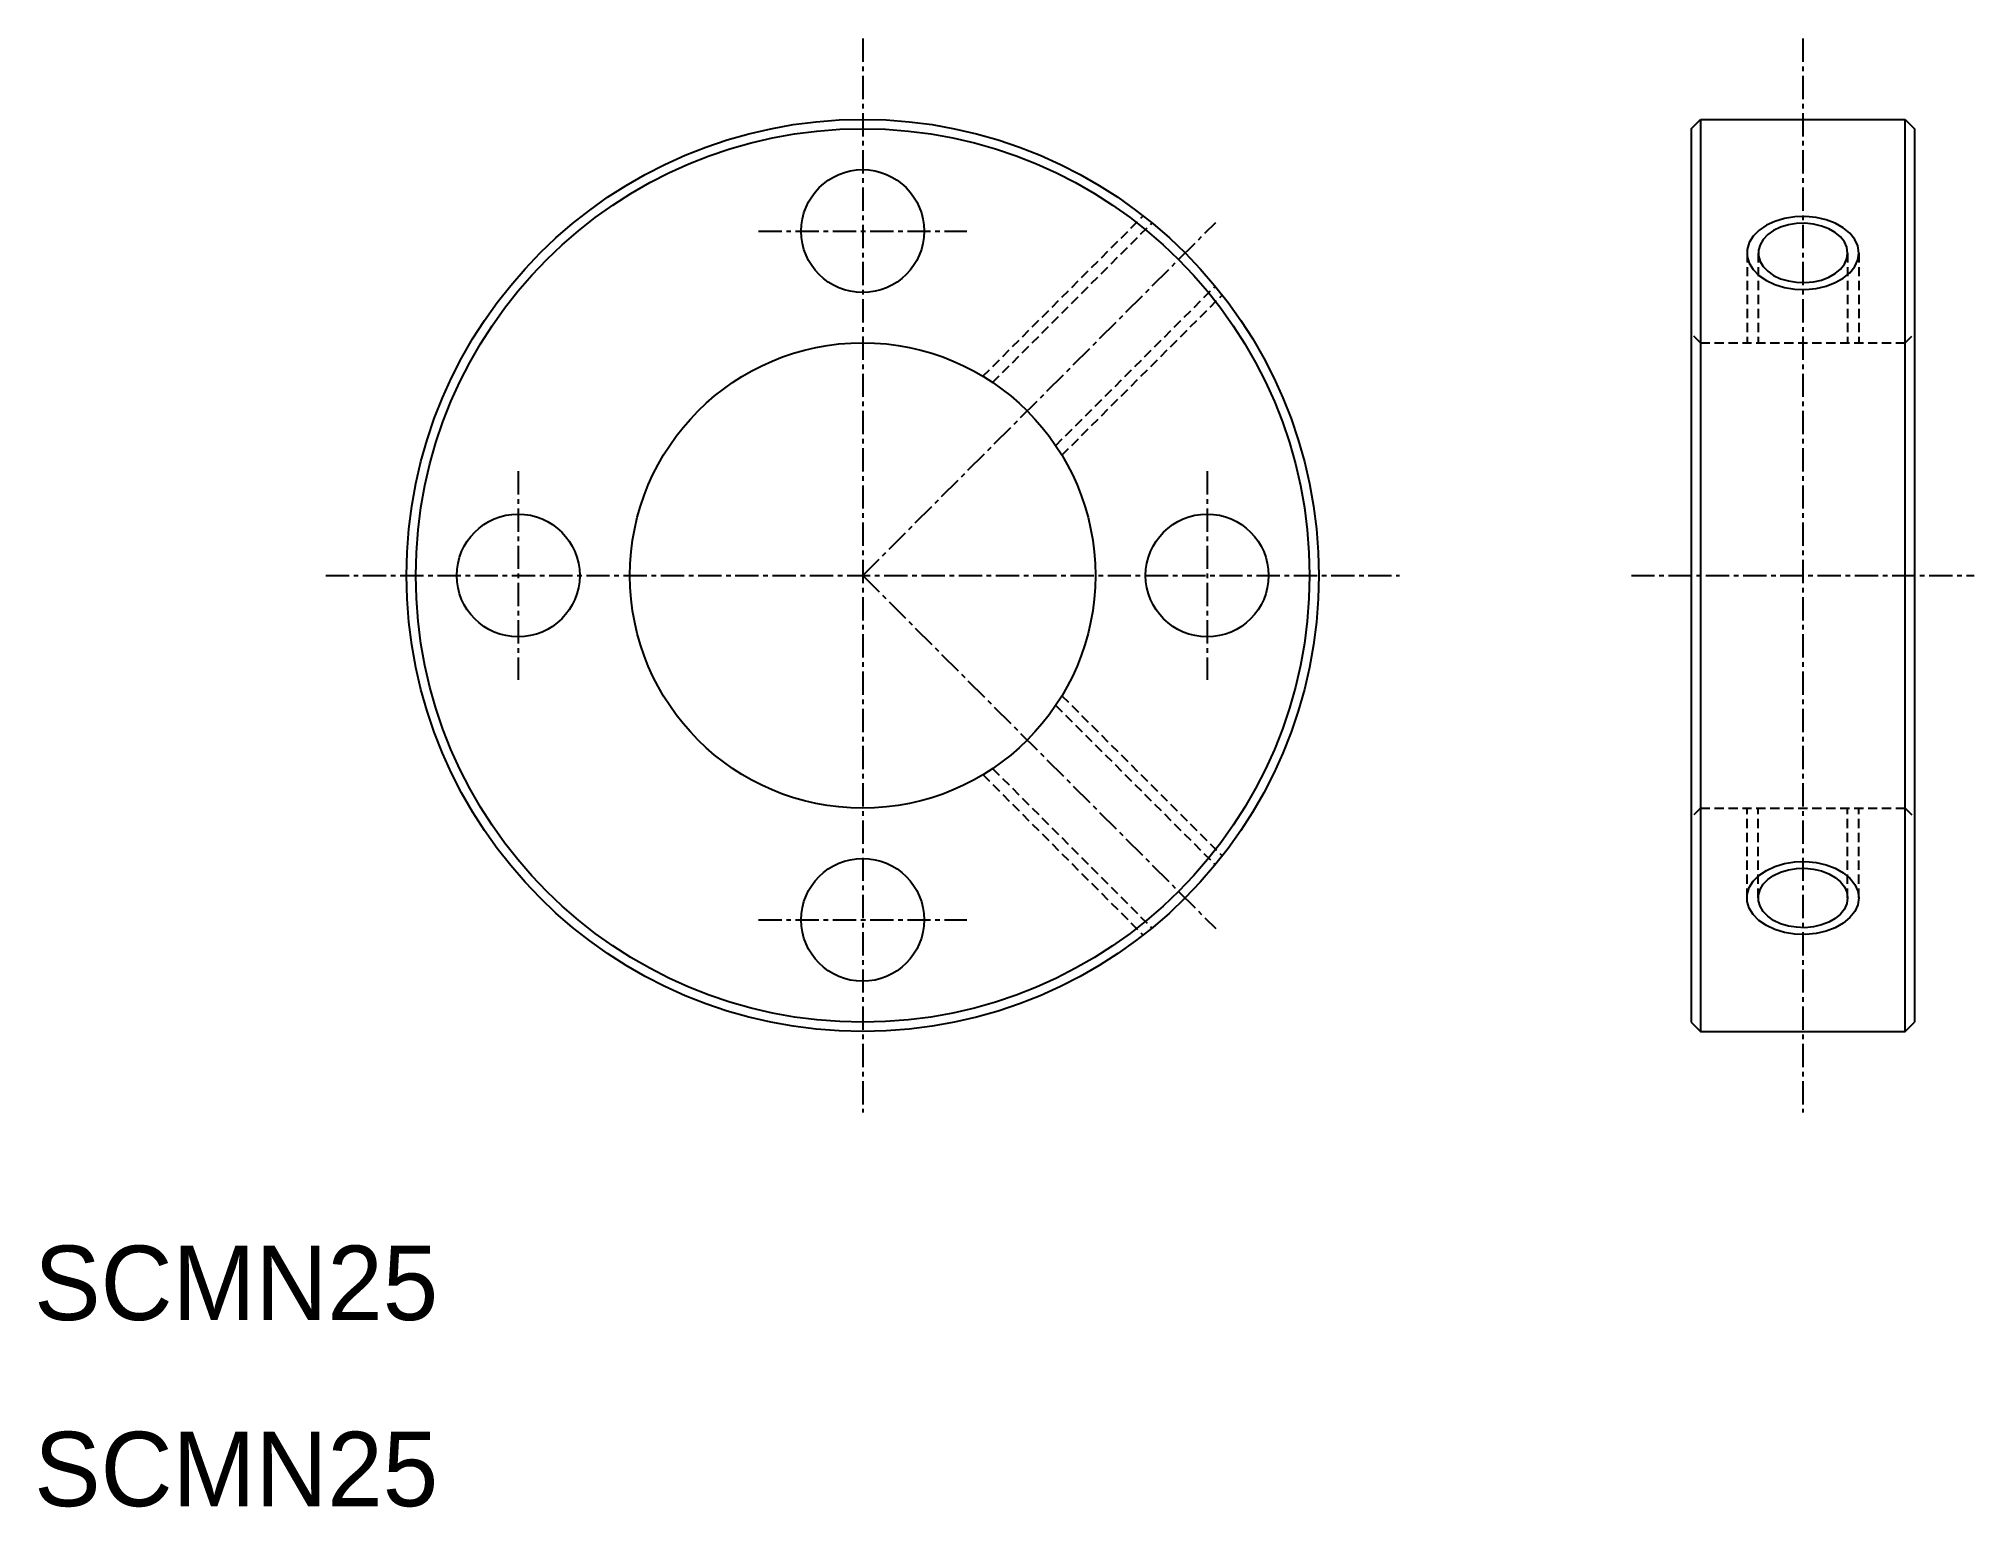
# Model space of a CAD drawing. Extents: x 10 to 114, y 10 to 89.
import ezdxf

# ---------------------------------------------------------------- set-up
doc = ezdxf.new("R2010")
doc.units = 0
doc.linetypes.add('CENTER', pattern=[2, 1.25, -0.25, 0.25, -0.25])
doc.linetypes.add('DASHED', pattern=[0.75, 0.5, -0.25])
doc.layers.get('0').update_dxf_attribs({"linetype": 'CONTINUOUS'})
doc.layers.add('CENTER', color=1, linetype='CENTER')

msp = doc.modelspace()

# ---------------------------------------------------------------- linework, layer by layer
at = {"color": 7, "linetype": 'CONTINUOUS'}
for p, q in [((99, 84), (99.5, 84.5)), ((99.5, 84.5), (99.5, 35.5)), ((99.5, 84.5), (110.5, 84.5)), ((102.25, 84.5), (102.25, 84.5)), ((105, 84.5), (105, 84.5)), ((110.5, 35.5), (110.5, 84.5)), ((110.5, 84.5), (111, 84)), ((99, 84), (99, 36)), ((111, 84), (111, 36)), ((99, 36), (99.5, 35.5)), ((99.5, 35.5), (110.5, 35.5)), ((110.5, 35.5), (111, 36))]:
    msp.add_line(p, q, dxfattribs=at)
at = {"color": 3, "linetype": 'DASHED'}
for p, q in [((60.96, 70.7), (69.57, 79.32)), ((61.48, 70.37), (70.04, 78.94)), ((102, 77.32), (102, 72.5)), ((102.6, 77.32), (102.6, 72.5)), ((107.4, 77.32), (107.4, 72.5)), ((108, 77.32), (108, 72.5)), ((64.87, 66.98), (73.44, 75.54)), ((65.2, 66.46), (73.82, 75.07)), ((99.5, 72.5), (99, 73)), ((110.5, 72.5), (111, 73)), ((99.5, 72.5), (110.5, 72.5)), ((64.87, 53.02), (73.44, 44.46)), ((65.2, 53.54), (73.82, 44.93)), ((60.96, 49.3), (69.57, 40.68)), ((61.48, 49.63), (70.04, 41.06)), ((99.5, 47.5), (99, 47)), ((99.5, 47.5), (110.5, 47.5)), ((102, 42.68), (102, 47.5)), ((102.6, 42.68), (102.6, 47.5)), ((107.4, 42.68), (107.4, 47.5)), ((108, 42.68), (108, 47.5)), ((110.5, 47.5), (111, 47))]:
    msp.add_line(p, q, dxfattribs=at)
at = {"color": 3, "flags": 128}
msp.add_lwpolyline([(108, 77.32), (107.95, 77.7), (107.79, 78.05), (107.52, 78.38), (107.17, 78.68), (106.74, 78.92), (106.25, 79.11), (105.71, 79.23), (105.14, 79.28), (104.57, 79.27), (104.02, 79.18), (103.5, 79.02), (103.04, 78.81), (102.64, 78.54), (102.33, 78.22), (102.12, 77.88), (102.01, 77.51), (102.01, 77.14), (102.12, 76.77), (102.33, 76.43), (102.64, 76.11), (103.04, 75.84), (103.5, 75.63), (104.02, 75.47), (104.57, 75.38), (105.14, 75.37), (105.71, 75.42), (106.25, 75.54), (106.74, 75.73), (107.17, 75.97), (107.52, 76.26), (107.79, 76.6), (107.95, 76.95)], close=True, dxfattribs=at)
at = {"color": 7, "linetype": 'CONTINUOUS', "flags": 128}
msp.add_lwpolyline([(107.4, 77.32), (107.36, 77.63), (107.23, 77.92), (107.02, 78.19), (106.74, 78.42), (106.39, 78.62), (106, 78.77), (105.57, 78.87), (105.11, 78.92), (104.66, 78.9), (104.22, 78.83), (103.8, 78.71), (103.43, 78.53), (103.11, 78.31), (102.87, 78.05), (102.7, 77.77), (102.61, 77.48), (102.61, 77.17), (102.7, 76.87), (102.87, 76.59), (103.11, 76.34), (103.43, 76.12), (103.8, 75.94), (104.22, 75.82), (104.66, 75.75), (105.11, 75.73), (105.57, 75.77), (106, 75.87), (106.39, 76.02), (106.74, 76.22), (107.02, 76.46), (107.23, 76.73), (107.36, 77.02)], close=True, dxfattribs=at)
at = {"color": 3, "extrusion": (0, 0, -1), "flags": 128}
msp.add_lwpolyline([(-108, 42.68), (-107.95, 42.3), (-107.79, 41.95), (-107.52, 41.62), (-107.17, 41.32), (-106.74, 41.08), (-106.25, 40.89), (-105.71, 40.77), (-105.14, 40.72), (-104.57, 40.73), (-104.02, 40.82), (-103.5, 40.98), (-103.04, 41.19), (-102.64, 41.46), (-102.33, 41.78), (-102.12, 42.12), (-102.01, 42.49), (-102.01, 42.86), (-102.12, 43.23), (-102.33, 43.57), (-102.64, 43.89), (-103.04, 44.16), (-103.5, 44.37), (-104.02, 44.53), (-104.57, 44.62), (-105.14, 44.63), (-105.71, 44.58), (-106.25, 44.46), (-106.74, 44.27), (-107.17, 44.03), (-107.52, 43.74), (-107.79, 43.4), (-107.95, 43.05)], close=True, dxfattribs=at)
at = {"color": 7, "linetype": 'CONTINUOUS', "extrusion": (0, 0, -1), "flags": 128}
msp.add_lwpolyline([(-107.4, 42.68), (-107.36, 42.37), (-107.23, 42.08), (-107.02, 41.81), (-106.74, 41.58), (-106.39, 41.38), (-106, 41.23), (-105.57, 41.13), (-105.11, 41.08), (-104.66, 41.1), (-104.22, 41.17), (-103.8, 41.29), (-103.43, 41.47), (-103.11, 41.69), (-102.87, 41.95), (-102.7, 42.23), (-102.61, 42.52), (-102.61, 42.83), (-102.7, 43.13), (-102.87, 43.41), (-103.11, 43.66), (-103.43, 43.88), (-103.8, 44.06), (-104.22, 44.18), (-104.66, 44.25), (-105.11, 44.27), (-105.57, 44.23), (-106, 44.13), (-106.39, 43.98), (-106.74, 43.78), (-107.02, 43.54), (-107.23, 43.27), (-107.36, 42.98)], close=True, dxfattribs=at)
at = {"color": 7, "linetype": 'CONTINUOUS'}
for centre, radius in [((54.5, 60), 24.5), ((54.5, 60), 24), ((54.5, 78.5), 3.3), ((54.5, 60), 12.5), ((36, 60), 3.3), ((73, 60), 3.3), ((54.5, 41.5), 3.3)]:
    msp.add_circle(centre, radius, dxfattribs=at)
at = {"layer": 'CENTER', "color": 1, "linetype": 'CENTER'}
for p, q in [((54.5, 88.84), (54.5, 31.16)), ((105, 88.84), (105, 31.16)), ((48.9, 78.5), (60.1, 78.5)), ((54.5, 60), (73.47, 78.97)), ((36, 65.6), (36, 54.4)), ((73, 65.6), (73, 54.4)), ((25.66, 60), (83.34, 60)), ((54.5, 60), (73.47, 41.03)), ((95.79, 60), (114.21, 60)), ((48.9, 41.5), (60.1, 41.5))]:
    msp.add_line(p, q, dxfattribs=at)

# ---------------------------------------------------------------- texts
at = {"color": 7, "linetype": 'CONTINUOUS'}
for p in [(10, 20), (10, 10)]:
    msp.add_text('SCMN25', height=4, dxfattribs=at).set_placement(p)

doc.saveas('drawing.dxf')
